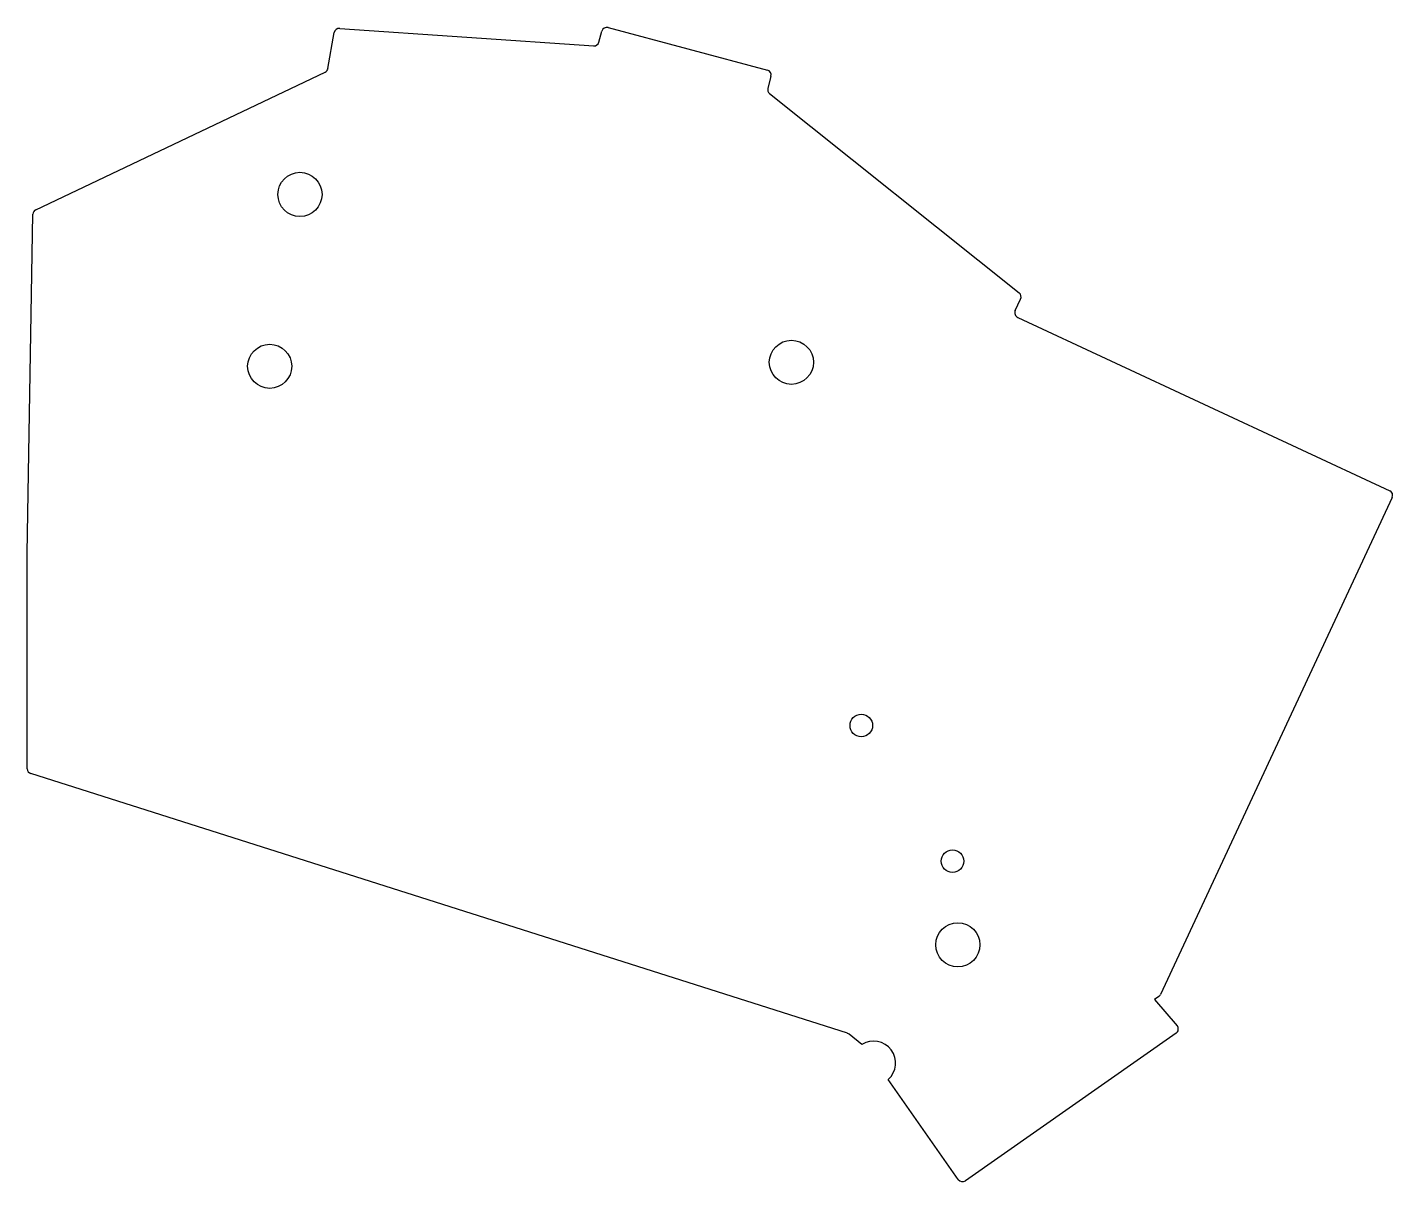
# Model space of a CAD drawing. Header units: millimetres. Extents: x 91 to 224, y -153 to -40.
import ezdxf

# ---------------------------------------------------------------- set-up
doc = ezdxf.new("R2010")
doc.units = ezdxf.units.MM

msp = doc.modelspace()

# ---------------------------------------------------------------- linework, layer by layer
for p, q in [((120.29, -44.04), (120.9, -40.55)), ((121.43, -40.14), (146.17, -41.85)), ((146.68, -41.48), (146.97, -40.41)), ((147.58, -40.06), (163.09, -44.21)), ((91.83, -57.81), (120.01, -44.41)), ((163.44, -44.82), (163.14, -45.97)), ((163.31, -46.49), (187.62, -65.92)), ((91, -91.27), (91.54, -58.25)), ((187.24, -67.63), (187.76, -66.52)), ((187.48, -68.3), (223.72, -85.19)), ((223.96, -85.86), (201.38, -134.28)), ((91, -112.28), (91, -91.27)), ((170.91, -138.06), (91.35, -112.76)), ((201.21, -134.48), (200.81, -134.76)), ((200.81, -134.76), (203, -137.33)), ((172.3, -139.14), (171.07, -138.15)), ((202.9, -138.06), (182.38, -152.43)), ((181.69, -152.31), (174.87, -142.57))]:
    msp.add_line(p, q)
for centre, radius in [((117.56, -56.32), 2.15), ((114.61, -73.07), 2.15), ((165.43, -72.68), 2.15), ((172.24, -108.07), 1.1), ((181.13, -121.29), 1.1), ((181.64, -129.43), 2.15)]:
    msp.add_circle(centre, radius)
for centre, radius, start, end in [((121.4, -40.64), 0.5, 86.0622, 170), ((147.45, -40.54), 0.5, 75, 165), ((146.2, -41.35), 0.5, 266.0622, 345), ((119.8, -43.96), 0.5, 295.4308, 350), ((162.96, -44.69), 0.5, 345, 75), ((163.62, -46.1), 0.5, 165, 231.379), ((92.04, -58.26), 0.5, 115.4308, 179.0546), ((187.31, -66.31), 0.5, 335, 51.379), ((187.69, -67.85), 0.5, 155, 245), ((223.5, -85.65), 0.5, 335, 65), ((91.5, -91.27), 0.5, 179.0546, 180), ((91.5, -112.28), 0.5, 180, 252.3591), ((200.93, -134.07), 0.5, 305, 335), ((170.75, -138.54), 0.5, 51.2522, 72.3591), ((202.62, -137.65), 0.5, 305, 40.5321), ((173.43, -140.97), 2.15, 312.08, 481.5491), ((182.1, -152.02), 0.5, 215, 305)]:
    msp.add_arc(centre, radius, start, end)

doc.saveas('drawing.dxf')
